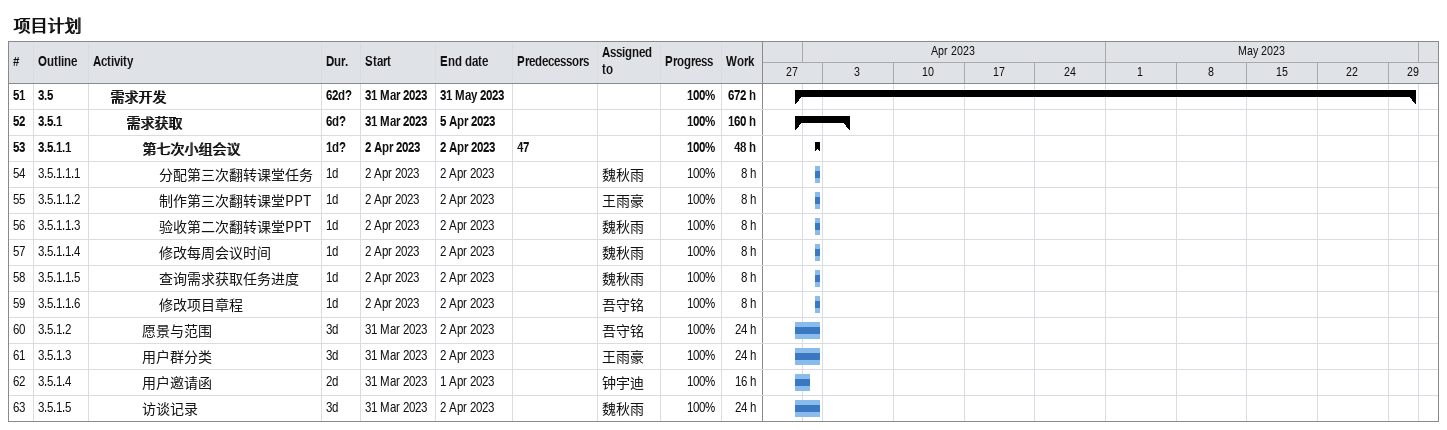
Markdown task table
项目计划

| ID | WBS | Task | Duration | Start | Finish | Predecessors | Resources | % complete | Work (h) |
|---|---|---|---|---|---|---|---|---|---|
| 51 | 3.5 | **需求开发** | 62d? | 2023-03-31 | 2023-05-31 |  |  | 100 | 672 |
| 52 | 3.5.1 | **需求获取** | 6d? | 2023-03-31 | 2023-04-05 |  |  | 100 | 160 |
| 53 | 3.5.1.1 | **第七次小组会议** | 1d? | 2023-04-02 | 2023-04-02 | 47 |  | 100 | 48 |
| 54 | 3.5.1.1.1 | 分配第三次翻转课堂任务 | 1d | 2023-04-02 | 2023-04-02 |  | 魏秋雨 | 100 | 8 |
| 55 | 3.5.1.1.2 | 制作第三次翻转课堂PPT | 1d | 2023-04-02 | 2023-04-02 |  | 王雨豪 | 100 | 8 |
| 56 | 3.5.1.1.3 | 验收第二次翻转课堂PPT | 1d | 2023-04-02 | 2023-04-02 |  | 魏秋雨 | 100 | 8 |
| 57 | 3.5.1.1.4 | 修改每周会议时间 | 1d | 2023-04-02 | 2023-04-02 |  | 魏秋雨 | 100 | 8 |
| 58 | 3.5.1.1.5 | 查询需求获取任务进度 | 1d | 2023-04-02 | 2023-04-02 |  | 魏秋雨 | 100 | 8 |
| 59 | 3.5.1.1.6 | 修改项目章程 | 1d | 2023-04-02 | 2023-04-02 |  | 吾守铭 | 100 | 8 |
| 60 | 3.5.1.2 | 愿景与范围 | 3d | 2023-03-31 | 2023-04-02 |  | 吾守铭 | 100 | 24 |
| 61 | 3.5.1.3 | 用户群分类 | 3d | 2023-03-31 | 2023-04-02 |  | 王雨豪 | 100 | 24 |
| 62 | 3.5.1.4 | 用户邀请函 | 2d | 2023-03-31 | 2023-04-01 |  | 钟宇迪 | 100 | 16 |
| 63 | 3.5.1.5 | 访谈记录 | 3d | 2023-03-31 | 2023-04-02 |  | 魏秋雨 | 100 | 24 |
